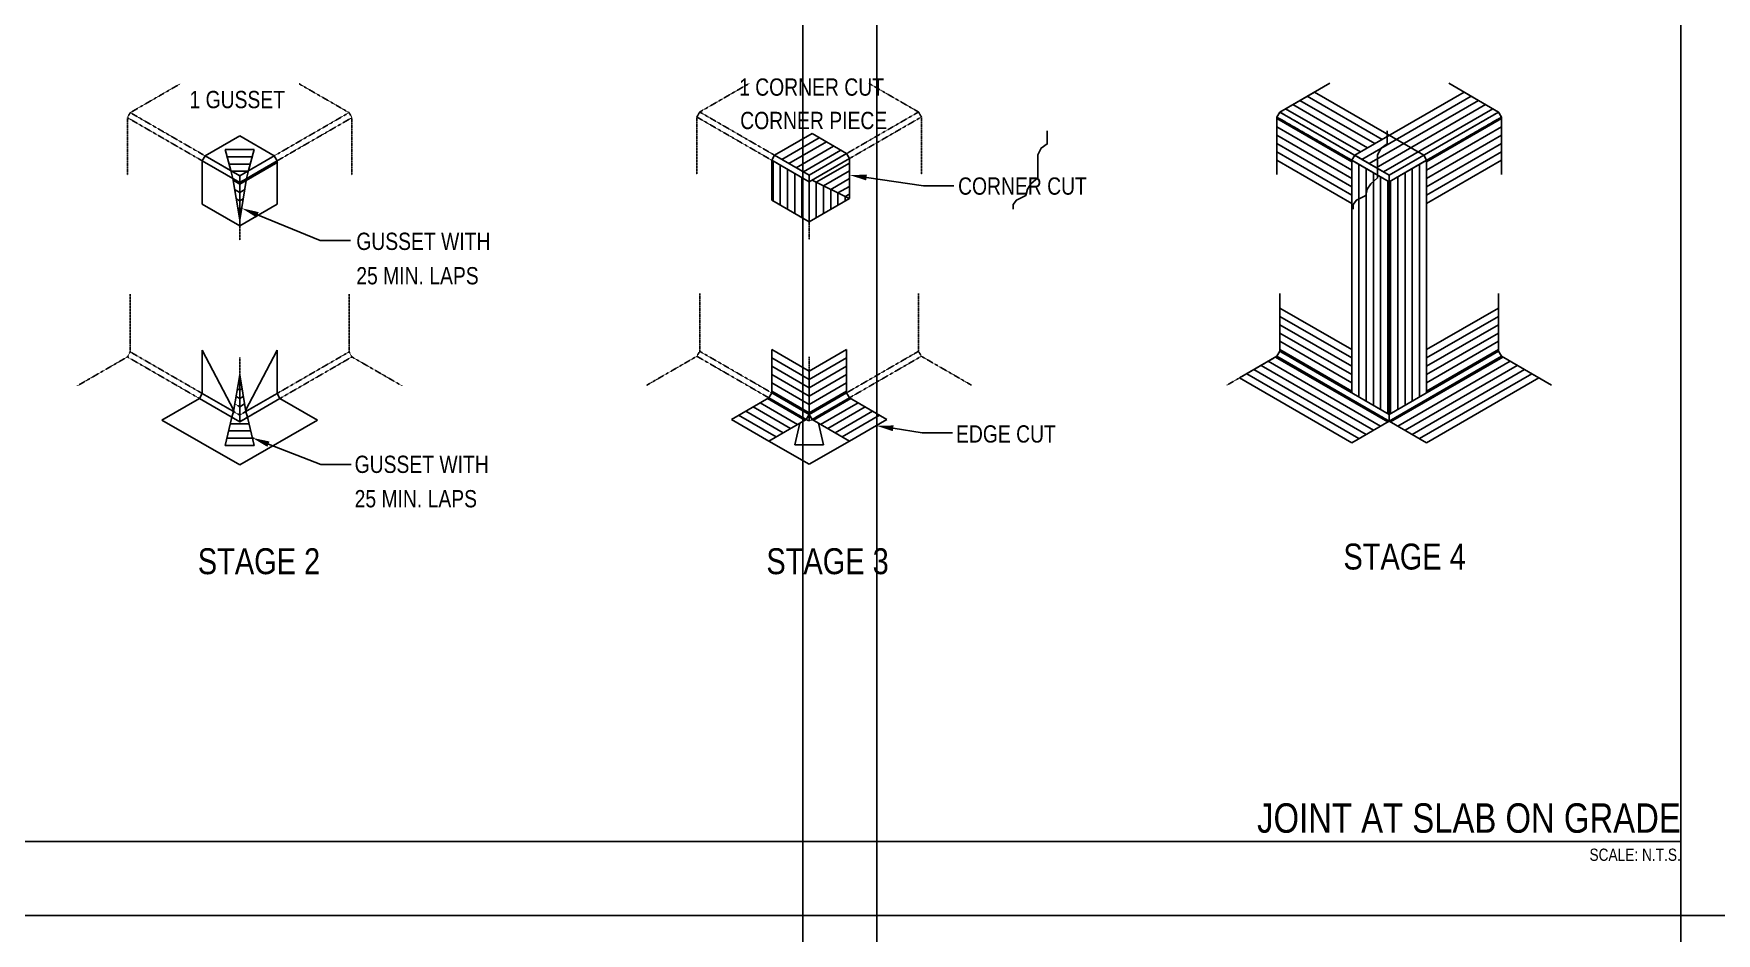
# Model space of a CAD drawing. Header units: millimetres. Extents: x 2250 to 90378, y -16050 to 57150.
# Drawn here: x 20781 to 54947, y 1888 to 20152 of the extents above; entities that cross this region are included whole.
import ezdxf
from ezdxf.enums import TextEntityAlignment as Align

# ---------------------------------------------------------------- set-up
doc = ezdxf.new("R2010")
doc.units = ezdxf.units.MM
doc.linetypes.add('DASHDOT2', pattern=[0.5, 0.25, -0.125, 0, -0.125])
for name, color, linetype in [('A-TEXT-NOTE-20', 4, 'Continuous'), ('S-G-TEXT', 3, 'Continuous'), ('S-G-TITL', 7, 'Continuous'), ('S-G-TITLREF', 4, 'Continuous'), ('S-text-tit', 4, 'Continuous'), ('S-wproof-5', 3, 'DASHDOT2'), ('S-wproof-7', 3, 'Continuous')]:
    doc.layers.add(name, color=color, linetype=linetype)
doc.layers.add('NPLT-JLA', color=193, linetype='Continuous', plot=False)
doc.styles.add('ARIAL', font='arial.ttf', dxfattribs={"width": 0.8})
doc.styles.add('TEXT-25 TIT', font='arial.ttf', dxfattribs={"width": 0.8, "height": 125})

msp = doc.modelspace()

# ---------------------------------------------------------------- linework, layer by layer
at = {"layer": 'A-TEXT-NOTE-20', "color": 1}
for p, q in [((37691.954, 17231.448), (38848.6, 17063.726)), ((38848.6, 17063.726), (39466.111, 17063.726)), ((25328.144, 16474.79), (26597.395, 15951.544)), ((26597.395, 15951.544), (27214.906, 15951.544)), ((38232.969, 12140.186), (38822.669, 12047.914)), ((38822.669, 12047.914), (39440.18, 12047.914)), ((25548.252, 11818.812), (26609.239, 11405.962)), ((26609.239, 11405.962), (27226.75, 11405.962))]:
    msp.add_line(p, q, dxfattribs=at)
for points in [[(37683.56, 17173.561), (37700.349, 17289.336), (37344.631, 17281.813)], [(25305.851, 16420.712), (25350.437, 16528.867), (25003.678, 16608.55)], [(38223.926, 12082.396), (38242.011, 12197.975), (37886.232, 12194.441)], [(25527.04, 11764.301), (25569.463, 11873.323), (25221.185, 11946.08)]]:
    msp.add_solid(points, dxfattribs=at)
at = {"layer": 'NPLT-JLA'}
for p, q in [((36400, 57150), (36400, -16050)), ((37900, 57150), (37900, -16050)), ((54225, 57150), (54225, -16050)), ((2250, 2250), (89875, 2250))]:
    msp.add_line(p, q, dxfattribs=at)
for points in [[(41361.68, 18180.744), (41361.68, 17913.848), (41237.593, 17827.678), (41167.537, 17693.038), (41167.537, 17486.591), (41167.537, 17224.487), (41027.425, 17100.619), (40957.367, 16998.292), (40925.033, 16869.036), (40736.42, 16772.095), (40671.752, 16685.926), (40671.752, 16588.061)], [(48263.863, 18180.744), (48263.863, 17913.848), (48139.775, 17827.678), (48069.72, 17693.038), (48069.72, 17486.591), (48069.72, 17224.487), (47929.607, 17100.619), (47859.55, 16998.292), (47827.216, 16869.036), (47638.602, 16772.095), (47573.935, 16685.926), (47573.935, 16588.061)]]:
    msp.add_lwpolyline(points, dxfattribs=at)
at = {"layer": 'S-G-TITLREF'}
msp.add_line((2250, 3750), (54225, 3750), dxfattribs=at)
at = {"layer": 'S-wproof-5'}
for p, q in [((22742.983, 18548.408), (23756.106, 19133.335)), ((27185.051, 18548.408), (26171.928, 19133.335)), ((34305.263, 18561.345), (35318.386, 19146.272)), ((38747.33, 18561.345), (37734.207, 19146.272)), ((22684.491, 18447.096), (22742.983, 18548.408)), ((24964.017, 17266.094), (22742.983, 18548.408)), ((27243.543, 18447.096), (27185.051, 18548.408)), ((36526.296, 17143.948), (34246.77, 18460.033)), ((36526.296, 17279.031), (34305.263, 18561.345)), ((38747.33, 18561.345), (36526.296, 17279.031)), ((38805.823, 18460.033), (36526.296, 17143.948)), ((38805.823, 18460.033), (38747.33, 18561.345)), ((38805.823, 18460.033), (38805.823, 17290.179)), ((22684.491, 18447.096), (22684.491, 17277.243)), ((24964.017, 17131.011), (22684.491, 18447.096)), ((27243.543, 18447.096), (24964.017, 17131.011)), ((27243.543, 18447.096), (27243.543, 17277.243)), ((22742.983, 13691.132), (22742.983, 14860.986)), ((27185.051, 13691.132), (27185.051, 14860.986)), ((34305.263, 13704.069), (34305.263, 14873.922)), ((38747.33, 13704.069), (38747.33, 14873.922)), ((22684.491, 13589.82), (22742.983, 13691.132)), ((24964.017, 12408.818), (22742.983, 13691.132)), ((27185.051, 13691.132), (24964.017, 12408.818)), ((27243.543, 13589.82), (27185.051, 13691.132)), ((34246.77, 13602.757), (34305.263, 13704.069)), ((36526.296, 12421.755), (34305.263, 13704.069)), ((38747.33, 13704.069), (36526.296, 12421.755)), ((38805.823, 13602.757), (38747.33, 13704.069)), ((22684.491, 13589.82), (21671.368, 13004.893)), ((24964.017, 12273.735), (22684.491, 13589.82)), ((27243.543, 13589.82), (24964.017, 12273.735)), ((27243.543, 13589.82), (28256.666, 13004.893)), ((34246.77, 13602.757), (33233.647, 13017.83)), ((36526.296, 12286.671), (34246.77, 13602.757)), ((38805.823, 13602.757), (36526.296, 12286.671)), ((36526.296, 12421.755), (36526.296, 13591.608)), ((38805.823, 13602.757), (39818.945, 13017.83)), ((46024.886, 13602.757), (45011.763, 13017.83))]:
    msp.add_line(p, q, dxfattribs=at)
at = {"layer": 'S-wproof-5', "color": 2}
for p, q in [((34246.77, 18460.033), (34305.263, 18561.345)), ((34246.77, 18460.033), (34246.77, 17290.179)), ((46024.886, 18460.033), (46083.379, 18561.345)), ((48304.413, 17143.948), (46024.886, 18460.033)), ((48304.413, 17279.031), (46083.379, 18561.345)), ((50525.446, 18561.345), (48304.413, 17279.031)), ((50583.939, 18460.033), (48304.413, 17143.948)), ((50583.939, 18460.033), (50525.446, 18561.345)), ((24964.017, 17131.011), (24964.017, 17266.094)), ((24964.017, 17131.011), (24964.017, 15961.158)), ((36526.296, 17143.948), (36526.296, 17279.031)), ((36526.296, 17143.948), (36526.296, 15974.094)), ((48304.413, 17143.948), (48304.413, 17279.031)), ((48304.413, 17143.948), (48304.413, 15974.094)), ((46024.886, 13602.757), (46083.379, 13704.069)), ((48304.413, 12421.755), (46083.379, 13704.069)), ((24964.017, 12408.818), (24964.017, 13578.671)), ((48304.413, 12286.671), (46024.886, 13602.757)), ((50583.939, 13602.757), (48304.413, 12286.671)), ((48304.413, 12421.755), (48304.413, 13591.608)), ((24964.017, 12577.672), (24865.659, 12634.459)), ((24964.017, 12408.818), (24964.017, 12273.735)), ((36526.296, 12286.671), (36526.296, 12421.755)), ((48304.413, 12286.671), (48304.413, 12421.755))]:
    msp.add_line(p, q, dxfattribs=at)
at = {"layer": 'S-wproof-5'}
msp.add_lwpolyline([(27185.051, 18548.408), (24964.017, 17266.094)], dxfattribs=at)
at = {"layer": 'S-wproof-7'}
for p, q in [((46083.379, 18561.345), (47096.502, 19146.272)), ((50525.446, 18561.345), (49512.323, 19146.272)), ((46784.728, 18966.269), (46083.379, 18561.345)), ((48011.949, 17920.026), (46492.265, 18797.416)), ((48158.181, 18004.453), (46638.497, 18881.843)), ((49005.762, 17683.955), (46784.728, 18966.269)), ((47603.063, 17683.955), (49824.097, 18966.269)), ((47749.295, 17599.528), (49970.328, 18881.843)), ((47895.526, 17515.101), (50116.56, 18797.416)), ((49824.097, 18966.269), (50525.446, 18561.345)), ((46083.379, 18561.345), (46024.886, 18460.033)), ((48304.413, 17143.948), (46024.886, 18460.033)), ((46024.886, 18460.033), (46024.886, 17582.643)), ((46024.886, 18460.033), (46024.886, 17290.179)), ((46083.379, 18561.345), (48304.413, 17279.031)), ((47719.486, 17751.172), (46199.802, 18628.562)), ((47865.717, 17835.599), (46346.033, 18712.989)), ((48041.758, 17430.674), (50262.792, 18712.989)), ((48187.99, 17346.248), (50409.023, 18628.562)), ((50525.446, 18561.345), (48304.413, 17279.031)), ((48304.413, 17143.948), (50583.939, 18460.033)), ((50525.446, 18561.345), (50583.939, 18460.033)), ((50583.939, 18460.033), (50583.939, 17290.179)), ((50583.939, 18460.033), (50583.939, 17582.643)), ((36584.789, 18122.65), (35824.947, 17683.955)), ((37286.138, 17717.726), (36584.789, 18122.65)), ((46024.886, 18426.912), (47544.57, 17549.522)), ((46024.886, 18258.058), (47544.57, 17380.668)), ((50583.939, 18426.912), (49064.255, 17549.522)), ((50583.939, 18258.058), (49064.255, 17380.668)), ((24964.017, 18075.943), (24262.668, 17671.018)), ((24782.381, 17370.962), (24671.554, 17796.93)), ((24671.554, 17796.93), (25256.48, 17796.93)), ((25665.366, 17671.018), (24964.017, 18075.943)), ((25256.48, 17796.93), (25145.653, 17370.962)), ((36731.021, 18038.223), (35971.179, 17599.528)), ((36877.252, 17953.796), (36117.41, 17515.101)), ((37023.484, 17869.369), (36263.642, 17430.674)), ((37169.716, 17784.943), (36409.874, 17346.248)), ((46024.886, 18089.204), (47544.57, 17211.814)), ((46024.886, 17920.35), (47544.57, 17042.96)), ((50583.939, 18089.204), (49064.255, 17211.814)), ((50583.939, 17920.35), (49064.255, 17042.96)), ((24262.668, 17671.018), (24204.175, 17569.706)), ((24964.017, 17131.011), (24204.175, 17569.706)), ((24204.175, 17569.706), (24204.175, 16692.316)), ((24262.668, 17671.018), (24964.017, 17266.094)), ((24709.6, 17650.698), (25218.434, 17650.698)), ((24747.646, 17504.466), (25180.388, 17504.466)), ((24964.017, 17266.094), (25665.366, 17671.018)), ((25723.859, 17569.706), (24964.017, 17131.011)), ((24964.017, 17097.24), (25738.482, 17544.378)), ((25723.859, 17569.706), (25665.366, 17671.018)), ((25723.859, 16692.316), (25723.859, 17569.706)), ((35824.947, 17683.955), (35766.454, 17582.643)), ((36526.296, 17143.948), (35766.454, 17582.643)), ((35766.454, 17582.643), (35766.454, 16772.794)), ((35795.138, 17566.082), (35795.138, 16756.234)), ((35824.947, 17683.955), (36526.296, 17279.031)), ((35941.37, 17481.655), (35941.37, 16671.807)), ((36526.296, 17279.031), (37286.138, 17717.726)), ((37344.631, 17616.414), (36526.296, 17143.948)), ((36672.528, 17134.304), (37344.631, 17522.343)), ((37344.631, 17616.414), (37286.138, 17717.726)), ((37344.631, 16806.565), (37344.631, 17616.414)), ((46024.886, 17751.497), (47544.57, 16874.107)), ((46024.886, 17582.643), (47544.57, 16705.253)), ((47544.57, 17582.643), (47603.063, 17683.955)), ((47544.57, 12860.45), (47544.57, 17582.643)), ((47544.57, 17582.643), (48304.413, 17143.948)), ((48304.413, 17279.031), (47603.063, 17683.955)), ((47690.802, 12776.023), (47690.802, 17498.216)), ((48304.413, 17279.031), (49005.762, 17683.955)), ((49064.255, 17582.643), (48304.413, 17143.948)), ((48918.023, 12776.023), (48918.023, 17498.216)), ((49064.255, 17582.643), (49005.762, 17683.955)), ((50583.939, 17751.497), (49064.255, 16874.107)), ((49064.255, 12860.45), (49064.255, 17582.643)), ((50583.939, 17582.643), (49064.255, 16705.253)), ((50583.939, 17582.643), (49064.255, 16705.253)), ((24823.786, 17211.974), (24782.381, 17370.962)), ((24804.425, 17358.234), (25123.609, 17358.234)), ((24964.017, 16370.585), (24823.786, 17211.974)), ((24964.017, 17097.24), (24830.013, 17174.607)), ((24964.017, 17131.011), (24964.017, 17266.094)), ((25104.248, 17211.974), (24964.017, 16370.585)), ((24964.017, 16253.621), (24964.017, 17131.011)), ((25145.653, 17370.962), (25104.248, 17211.974)), ((36087.601, 17397.229), (36087.601, 16587.38)), ((36233.833, 17312.802), (36233.833, 16502.953)), ((36380.065, 17228.375), (36380.065, 16418.526)), ((36526.296, 17279.031), (36526.296, 17143.948)), ((36526.296, 17143.948), (36526.296, 16334.099)), ((36584.789, 17177.719), (37340.128, 16803.965)), ((36672.528, 17134.304), (36672.528, 16418.526)), ((36818.76, 17061.946), (37344.631, 17365.558)), ((36964.991, 16989.589), (37344.631, 17208.774)), ((47837.034, 12691.596), (47837.034, 17413.789)), ((47983.265, 12607.169), (47983.265, 17329.362)), ((48129.497, 12522.742), (48129.497, 17244.935)), ((48275.729, 12438.315), (48275.729, 17160.508)), ((48304.413, 17143.948), (48304.413, 17279.031)), ((48304.413, 17143.948), (48304.413, 17279.031)), ((48304.413, 12286.671), (48304.413, 17143.948)), ((48304.413, 16266.558), (48304.413, 17143.948)), ((48333.096, 12438.315), (48333.096, 17160.508)), ((48479.328, 12522.742), (48479.328, 17244.935)), ((48625.56, 12607.169), (48625.56, 17329.362)), ((48771.791, 12691.596), (48771.791, 17413.789)), ((24964.017, 16928.387), (24861.152, 16987.776)), ((24964.017, 16759.533), (24892.291, 16800.944)), ((24964.017, 16928.387), (25066.882, 16987.776)), ((24964.017, 16759.533), (25035.743, 16800.944)), ((35766.454, 16772.794), (36526.296, 16334.099)), ((36526.296, 16334.099), (37344.631, 16806.565)), ((36818.76, 17061.946), (36818.76, 16502.953)), ((36964.991, 16989.589), (36964.991, 16587.38)), ((37111.223, 16917.231), (37344.631, 17051.989)), ((37111.223, 16917.231), (37111.223, 16671.807)), ((37257.455, 16844.874), (37344.631, 16895.205)), ((37257.455, 16844.874), (37257.455, 16756.234)), ((24204.175, 16692.316), (24964.017, 16253.621)), ((24964.017, 16590.679), (24923.429, 16614.112)), ((24964.017, 16421.825), (24954.568, 16427.281)), ((24964.017, 16253.621), (25723.859, 16692.316)), ((24964.017, 16590.679), (25004.605, 16614.112)), ((24964.017, 16421.825), (24973.466, 16427.281)), ((46083.379, 13704.069), (46083.379, 14873.922)), ((50525.446, 13704.069), (50525.446, 14873.922)), ((46083.379, 14581.459), (47544.57, 13737.84)), ((46083.379, 13704.069), (46083.379, 14581.459)), ((46083.379, 14412.605), (47544.57, 13568.986)), ((49064.255, 13737.84), (50525.446, 14581.459)), ((49064.255, 13568.986), (50525.446, 14412.605)), ((50525.446, 14581.459), (50525.446, 13704.069)), ((46083.379, 14243.751), (47544.57, 13400.132)), ((46083.379, 14074.898), (47544.57, 13231.278)), ((49064.255, 13400.132), (50525.446, 14243.751)), ((49064.255, 13231.278), (50525.446, 14074.898)), ((24204.175, 12847.513), (24204.175, 13724.903)), ((24843.803, 12503.324), (24204.175, 13724.903)), ((25084.231, 12503.324), (25723.859, 13724.903)), ((25723.859, 12847.513), (25723.859, 13724.903)), ((35766.454, 12860.45), (35766.454, 13737.84)), ((35766.454, 13737.84), (36526.296, 13299.145)), ((36526.296, 13299.145), (37286.138, 13737.84)), ((37286.138, 13737.84), (37286.138, 12860.45)), ((46083.379, 13704.069), (46024.886, 13602.757)), ((46083.379, 13906.044), (47544.57, 13062.424)), ((46083.379, 13737.19), (47544.57, 12893.571)), ((48304.413, 12421.755), (46083.379, 13704.069)), ((50525.446, 13704.069), (48304.413, 12421.755)), ((50525.446, 13704.069), (48304.413, 12421.755)), ((49064.255, 13062.424), (50525.446, 13906.044)), ((49064.255, 12893.571), (50525.446, 13737.19)), ((50583.939, 13602.757), (50525.446, 13704.069)), ((50583.939, 13602.757), (50525.446, 13704.069)), ((36526.296, 13130.291), (35766.454, 13568.986)), ((36526.296, 12961.437), (35766.454, 13400.132)), ((36526.296, 13130.291), (37286.138, 13568.986)), ((36526.296, 12961.437), (37286.138, 13400.132)), ((46024.886, 13602.757), (45265.044, 13164.062)), ((45557.508, 13332.915), (47837.034, 12016.83)), ((45703.739, 13417.342), (47983.265, 12101.257)), ((45849.971, 13501.769), (48129.497, 12185.684)), ((45996.203, 13586.196), (48275.729, 12270.111)), ((48304.413, 12286.671), (46024.886, 13602.757)), ((48304.413, 12286.671), (50583.939, 13602.757)), ((48333.096, 12270.111), (50612.622, 13586.196)), ((48479.328, 12185.684), (50758.854, 13501.769)), ((48625.56, 12101.257), (50905.086, 13417.342)), ((48771.791, 12016.83), (51051.318, 13332.915)), ((51343.781, 13164.062), (50583.939, 13602.757)), ((50583.939, 13602.757), (51597.062, 13017.83)), ((24964.017, 13224.609), (24839.987, 12480.427)), ((24964.017, 13084.233), (24942.675, 13096.555)), ((25088.047, 12480.427), (24964.017, 13224.609)), ((24964.017, 13224.609), (24964.017, 12408.818)), ((24985.359, 13096.555), (24964.017, 13084.233)), ((36526.296, 12792.583), (35766.454, 13231.278)), ((36526.296, 12623.729), (35766.454, 13062.424)), ((36526.296, 13299.145), (36526.296, 12421.755)), ((36526.296, 13299.145), (36526.296, 12421.755)), ((36526.296, 12421.755), (36526.296, 13299.145)), ((36526.296, 12792.583), (37286.138, 13231.278)), ((36526.296, 13152.574), (36526.296, 12421.755)), ((36526.296, 12623.729), (37286.138, 13062.424)), ((45265.044, 13164.062), (47544.57, 11847.976)), ((45411.276, 13248.488), (47690.802, 11932.403)), ((48918.023, 11932.403), (51197.549, 13248.488)), ((49064.255, 11847.976), (51343.781, 13164.062)), ((23385.84, 12307.505), (24145.682, 12746.201)), ((24145.682, 12746.201), (24204.175, 12847.513)), ((24145.682, 12746.201), (24964.017, 12273.735)), ((24862.64, 12467.348), (24204.175, 12847.513)), ((24964.017, 12746.525), (24891.331, 12788.491)), ((24964.017, 12915.379), (24917.003, 12942.523)), ((25011.031, 12942.523), (24964.017, 12915.379)), ((25036.703, 12788.491), (24964.017, 12746.525)), ((25782.352, 12746.201), (24964.017, 12273.735)), ((25065.394, 12467.348), (25723.859, 12847.513)), ((25782.352, 12746.201), (25723.859, 12847.513)), ((26542.194, 12307.505), (25782.352, 12746.201)), ((34948.119, 12320.442), (35707.962, 12759.137)), ((35533.046, 12658.15), (36292.888, 12219.455)), ((35679.278, 12742.577), (36439.12, 12303.882)), ((35707.962, 12759.137), (35766.454, 12860.45)), ((35707.962, 12759.137), (36467.804, 12320.442)), ((35707.962, 12759.137), (36467.804, 12320.442)), ((36526.296, 12454.876), (35766.454, 12893.571)), ((36526.296, 12421.755), (35766.454, 12860.45)), ((35766.454, 12860.45), (36526.296, 12421.755)), ((36526.296, 12454.876), (37286.138, 12893.571)), ((36526.296, 12421.755), (37286.138, 12860.45)), ((36526.296, 12421.755), (37286.138, 12860.45)), ((37344.631, 12759.137), (36584.789, 12320.442)), ((36584.789, 12320.442), (37344.631, 12759.137)), ((37373.315, 12742.577), (36613.473, 12303.882)), ((37519.546, 12658.15), (36759.704, 12219.455)), ((37286.138, 12860.45), (37344.631, 12759.137)), ((37344.631, 12759.137), (38104.473, 12320.442)), ((24964.017, 11396.345), (23385.84, 12307.505)), ((24804.35, 12365.919), (24671.554, 11794.096)), ((24839.987, 12480.427), (24804.35, 12365.919)), ((25062.375, 12634.459), (24964.017, 12577.672)), ((24964.017, 12408.818), (24964.017, 12273.735)), ((24964.017, 11396.345), (26542.194, 12307.505)), ((25123.684, 12365.919), (25088.047, 12480.427)), ((25256.48, 11794.096), (25123.684, 12365.919)), ((35707.962, 11881.747), (34948.119, 12320.442)), ((35094.351, 12404.869), (35854.193, 11966.174)), ((35240.583, 12489.296), (36000.425, 12050.601)), ((35386.814, 12573.723), (36146.657, 12135.028)), ((36467.804, 12320.442), (35707.962, 11881.747)), ((36526.296, 12421.755), (36467.804, 12320.442)), ((36526.296, 12421.755), (36526.296, 12286.671)), ((36584.789, 12320.442), (36526.296, 12421.755)), ((37344.631, 11881.747), (36584.789, 12320.442)), ((37665.778, 12573.723), (36905.936, 12135.028)), ((37812.01, 12489.296), (37052.168, 12050.601)), ((37958.241, 12404.869), (37198.399, 11966.174)), ((38104.473, 12320.442), (37344.631, 11881.747)), ((24739.473, 12086.56), (25188.56, 12086.56)), ((24773.433, 12232.791), (25154.601, 12232.791)), ((36335.297, 12243.94), (36233.833, 11807.033)), ((36818.76, 11807.033), (36717.295, 12243.94)), ((48304.413, 12286.671), (47544.57, 11847.976)), ((49064.255, 11847.976), (48304.413, 12286.671)), ((24671.554, 11794.096), (25256.48, 11794.096)), ((24705.514, 11940.328), (25256.48, 11940.328)), ((36526.296, 11409.281), (35707.962, 11881.747)), ((36233.833, 11807.033), (36818.76, 11807.033)), ((36526.296, 11409.281), (37344.631, 11881.747))]:
    msp.add_line(p, q, dxfattribs=at)

# ---------------------------------------------------------------- texts
at = {"layer": 'A-TEXT-NOTE-20', "color": 2, "style": 'ARIAL', "width": 0.8}
for s, height, p in [('1 CORNER CUT', 350.95603, (36575.605, 19067.947)), ('1 GUSSET', 350.956, (24914.708, 18814.554)), ('CORNER PIECE', 350.95603, (36619.475, 18389.703))]:
    msp.add_text(s, height=height, dxfattribs=at).set_placement(p, align=Align.MIDDLE)
for s, height, p in [('CORNER CUT', 350.956, (39550.954, 16882.595)), ('GUSSET WITH', 350.95603, (27332.111, 15760.966)), ('25 MIN. LAPS', 350.95603, (27332.111, 15062.381)), ('EDGE CUT', 350.956, (39509.048, 11850.446)), ('GUSSET WITH', 350.95603, (27298.263, 11234.199)), ('25 MIN. LAPS', 350.95603, (27298.263, 10535.614))]:
    msp.add_text(s, height=height, dxfattribs=at).set_placement(p)
at = {"layer": 'S-G-TEXT', "color": 7, "insert": (54225, 3608.08), "char_height": 248.85672, "width": 1863.91779, "attachment_point": 3, "style": 'ARIAL'}
msp.add_mtext('\\W0.8000;SCALE: N.T.S.', dxfattribs=at)
at = {"layer": 'S-G-TITL', "insert": (54225, 4527.396), "char_height": 597.2561, "width": 14259.2115, "attachment_point": 3, "style": 'ARIAL'}
msp.add_mtext('JOINT AT SLAB ON GRADE', dxfattribs=at)
at = {"layer": 'S-text-tit', "color": 3, "style": 'TEXT-25 TIT', "width": 0.8}
for s, p in [('STAGE 2', (24114.161, 9179.197)), ('STAGE 3', (35658.642, 9179.197)), ('STAGE 4', (47375.135, 9273.617))]:
    msp.add_text(s, height=526.434, dxfattribs=at).set_placement(p)

doc.saveas('drawing.dxf')
